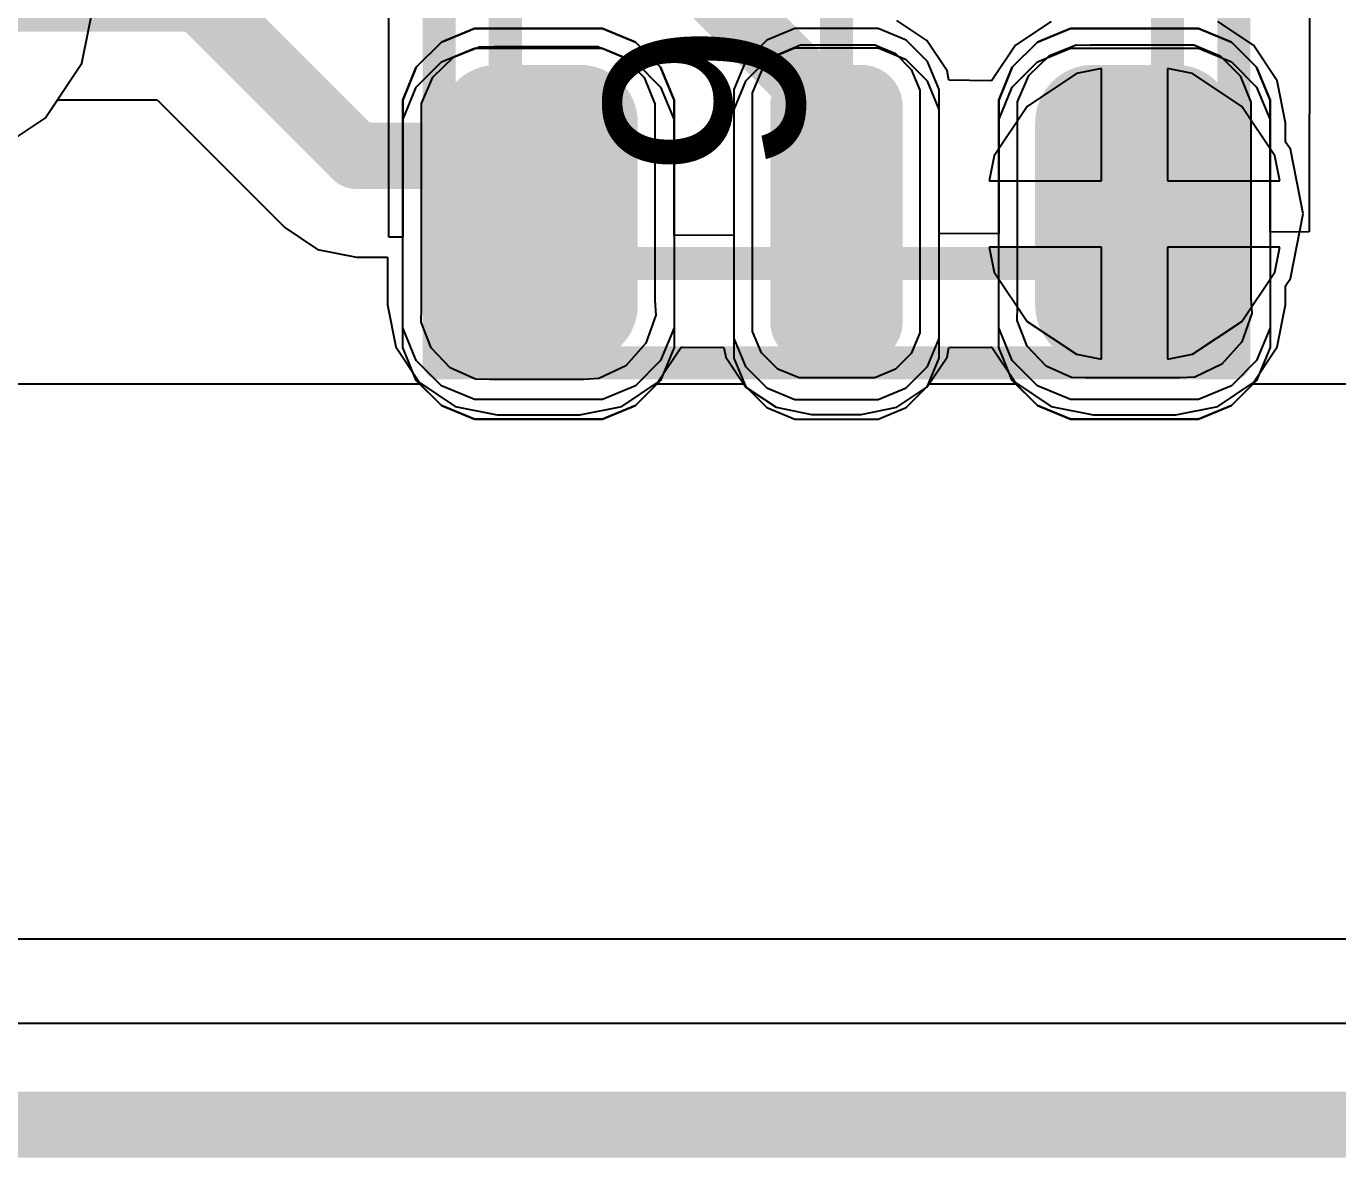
# Model space of a CAD drawing. Header units: inches. Extents: x -27 to 142, y -1 to 42.
# Drawn here: x 50.553 to 54.514, y -1 to 2.417 of the extents above; entities that cross this region are included whole.
import ezdxf

# ---------------------------------------------------------------- set-up
doc = ezdxf.new("R2010")
doc.units = ezdxf.units.IN
for name, color, linetype in [('Bottom Layer', 5, 'Continuous'), ('Keep-Out Layer', 6, 'Continuous'), ('Mechanical 1', 6, 'Continuous'), ('Mechanical 13', 56, 'Continuous'), ('Mechanical 15', 56, 'Continuous'), ('Top Layer', 1, 'Continuous'), ('Top Overlay', 2, 'Continuous'), ('Top Paste', 8, 'Continuous'), ('Top Solder', 216, 'Continuous'), ('Via Holes', 16, 'Continuous')]:
    doc.layers.add(name, color=color, linetype=linetype)
doc.styles.add('Arial', font='', dxfattribs={"height": 0.2})
doc.styles.get('Arial').set_extended_font_data('Arial')

# ---------------------------------------------------------------- blocks, each defined once
blk = doc.blocks.new('APA_RGB_LED_2020_808')
at = {"layer": 'Top Layer'}
h = blk.add_hatch(color=1, dxfattribs=at)
edge = h.paths.add_edge_path()
edge.add_arc((-1.125, 1.025), 0.125, 90, 180)
edge.add_line((-1.25, 1.025), (-1.25, 0.775))
edge.add_arc((-1.125, 0.775), 0.125, 180, 270)
edge.add_line((-1.125, 0.65), (-0.575, 0.65))
edge.add_arc((-0.575, 0.775), 0.125, 270, 360)
edge.add_line((-0.45, 0.775), (-0.45, 1.025))
edge.add_arc((-0.575, 1.025), 0.125, 0, 90)
edge.add_line((-0.575, 1.15), (-1.125, 1.15))
h = blk.add_hatch(color=1, dxfattribs=at)
edge = h.paths.add_edge_path()
edge.add_arc((0.575, 1.025), 0.125, 90, 180)
edge.add_line((0.45, 1.025), (0.45, 0.775))
edge.add_arc((0.575, 0.775), 0.125, 180, 270)
edge.add_line((0.575, 0.65), (1.125, 0.65))
edge.add_arc((1.125, 0.775), 0.125, 270, 360)
edge.add_line((1.25, 0.775), (1.25, 1.025))
edge.add_arc((1.125, 1.025), 0.125, 0, 90)
edge.add_line((1.125, 1.15), (0.575, 1.15))
h = blk.add_hatch(color=1, dxfattribs=at)
edge = h.paths.add_edge_path()
edge.add_arc((-1.175, 0.075), 0.075, 90, 180)
edge.add_line((-1.25, 0.075), (-1.25, -0.075))
edge.add_arc((-1.175, -0.075), 0.075, 180, 270)
edge.add_line((-1.175, -0.15), (-0.525, -0.15))
edge.add_arc((-0.525, -0.075), 0.075, 270, 360)
edge.add_line((-0.45, -0.075), (-0.45, 0.075))
edge.add_arc((-0.525, 0.075), 0.075, 0, 90)
edge.add_line((-0.525, 0.15), (-1.175, 0.15))
h = blk.add_hatch(color=1, dxfattribs=at)
edge = h.paths.add_edge_path()
edge.add_arc((0.525, 0.075), 0.075, 90, 180)
edge.add_line((0.45, 0.075), (0.45, -0.075))
edge.add_arc((0.525, -0.075), 0.075, 180, 270)
edge.add_line((0.525, -0.15), (1.175, -0.15))
edge.add_arc((1.175, -0.075), 0.075, 270, 360)
edge.add_line((1.25, -0.075), (1.25, 0.075))
edge.add_arc((1.175, 0.075), 0.075, 0, 90)
edge.add_line((1.175, 0.15), (0.525, 0.15))
blk.add_hatch(color=1, dxfattribs=at).paths.add_polyline_path([(-1.25, -0.65), (-0.45, -0.65), (-0.45, -1.15), (-1.25, -1.15)])
h = blk.add_hatch(color=1, dxfattribs=at)
edge = h.paths.add_edge_path()
edge.add_arc((0.575, -0.775), 0.125, 90, 180)
edge.add_line((0.45, -0.775), (0.45, -1.025))
edge.add_arc((0.575, -1.025), 0.125, 180, 270)
edge.add_line((0.575, -1.15), (1.125, -1.15))
edge.add_arc((1.125, -1.025), 0.125, 270, 360)
edge.add_line((1.25, -1.025), (1.25, -0.775))
edge.add_arc((1.125, -0.775), 0.125, 0, 90)
edge.add_line((1.125, -0.65), (0.575, -0.65))
at = {"layer": 'Top Paste'}
h = blk.add_hatch(color=8, dxfattribs=at)
edge = h.paths.add_edge_path()
edge.add_arc((-1.125, 1.025), 0.125, 90, 180)
edge.add_line((-1.25, 1.025), (-1.25, 0.775))
edge.add_arc((-1.125, 0.775), 0.125, 180, 270)
edge.add_line((-1.125, 0.65), (-0.575, 0.65))
edge.add_arc((-0.575, 0.775), 0.125, 270, 360)
edge.add_line((-0.45, 0.775), (-0.45, 1.025))
edge.add_arc((-0.575, 1.025), 0.125, 0, 90)
edge.add_line((-0.575, 1.15), (-1.125, 1.15))
h = blk.add_hatch(color=8, dxfattribs=at)
edge = h.paths.add_edge_path()
edge.add_arc((0.575, 1.025), 0.125, 90, 180)
edge.add_line((0.45, 1.025), (0.45, 0.775))
edge.add_arc((0.575, 0.775), 0.125, 180, 270)
edge.add_line((0.575, 0.65), (1.125, 0.65))
edge.add_arc((1.125, 0.775), 0.125, 270, 360)
edge.add_line((1.25, 0.775), (1.25, 1.025))
edge.add_arc((1.125, 1.025), 0.125, 0, 90)
edge.add_line((1.125, 1.15), (0.575, 1.15))
h = blk.add_hatch(color=8, dxfattribs=at)
edge = h.paths.add_edge_path()
edge.add_arc((-1.175, 0.075), 0.075, 90, 180)
edge.add_line((-1.25, 0.075), (-1.25, -0.075))
edge.add_arc((-1.175, -0.075), 0.075, 180, 270)
edge.add_line((-1.175, -0.15), (-0.525, -0.15))
edge.add_arc((-0.525, -0.075), 0.075, 270, 360)
edge.add_line((-0.45, -0.075), (-0.45, 0.075))
edge.add_arc((-0.525, 0.075), 0.075, 0, 90)
edge.add_line((-0.525, 0.15), (-1.175, 0.15))
h = blk.add_hatch(color=8, dxfattribs=at)
edge = h.paths.add_edge_path()
edge.add_arc((0.525, 0.075), 0.075, 90, 180)
edge.add_line((0.45, 0.075), (0.45, -0.075))
edge.add_arc((0.525, -0.075), 0.075, 180, 270)
edge.add_line((0.525, -0.15), (1.175, -0.15))
edge.add_arc((1.175, -0.075), 0.075, 270, 360)
edge.add_line((1.25, -0.075), (1.25, 0.075))
edge.add_arc((1.175, 0.075), 0.075, 0, 90)
edge.add_line((1.175, 0.15), (0.525, 0.15))
blk.add_hatch(color=8, dxfattribs=at).paths.add_polyline_path([(-1.25, -0.65), (-0.45, -0.65), (-0.45, -1.15), (-1.25, -1.15)])
h = blk.add_hatch(color=8, dxfattribs=at)
edge = h.paths.add_edge_path()
edge.add_arc((0.575, -0.775), 0.125, 90, 180)
edge.add_line((0.45, -0.775), (0.45, -1.025))
edge.add_arc((0.575, -1.025), 0.125, 180, 270)
edge.add_line((0.575, -1.15), (1.125, -1.15))
edge.add_arc((1.125, -1.025), 0.125, 270, 360)
edge.add_line((1.25, -1.025), (1.25, -0.775))
edge.add_arc((1.125, -0.775), 0.125, 0, 90)
edge.add_line((1.125, -0.65), (0.575, -0.65))
at = {"layer": 'Top Solder'}
h = blk.add_hatch(color=216, dxfattribs=at)
edge = h.paths.add_edge_path()
edge.add_arc((-1.125, 1.025), 0.175, 90, 180)
edge.add_line((-1.3, 1.025), (-1.3, 0.775))
edge.add_arc((-1.125, 0.775), 0.175, 180, 270)
edge.add_line((-1.125, 0.6), (-0.575, 0.6))
edge.add_arc((-0.575, 0.775), 0.175, 270, 360)
edge.add_line((-0.4, 0.775), (-0.4, 1.025))
edge.add_arc((-0.575, 1.025), 0.175, 0, 90)
edge.add_line((-0.575, 1.2), (-1.125, 1.2))
h = blk.add_hatch(color=216, dxfattribs=at)
edge = h.paths.add_edge_path()
edge.add_arc((0.575, 1.025), 0.175, 90, 180)
edge.add_line((0.4, 1.025), (0.4, 0.775))
edge.add_arc((0.575, 0.775), 0.175, 180, 270)
edge.add_line((0.575, 0.6), (1.125, 0.6))
edge.add_arc((1.125, 0.775), 0.175, 270, 360)
edge.add_line((1.3, 0.775), (1.3, 1.025))
edge.add_arc((1.125, 1.025), 0.175, 0, 90)
edge.add_line((1.125, 1.2), (0.575, 1.2))
h = blk.add_hatch(color=216, dxfattribs=at)
edge = h.paths.add_edge_path()
edge.add_arc((-1.175, 0.075), 0.125, 90, 180)
edge.add_line((-1.3, 0.075), (-1.3, -0.075))
edge.add_arc((-1.175, -0.075), 0.125, 180, 270)
edge.add_line((-1.175, -0.2), (-0.525, -0.2))
edge.add_arc((-0.525, -0.075), 0.125, 270, 360)
edge.add_line((-0.4, -0.075), (-0.4, 0.075))
edge.add_arc((-0.525, 0.075), 0.125, 0, 90)
edge.add_line((-0.525, 0.2), (-1.175, 0.2))
h = blk.add_hatch(color=216, dxfattribs=at)
edge = h.paths.add_edge_path()
edge.add_arc((0.525, 0.075), 0.125, 90, 180)
edge.add_line((0.4, 0.075), (0.4, -0.075))
edge.add_arc((0.525, -0.075), 0.125, 180, 270)
edge.add_line((0.525, -0.2), (1.175, -0.2))
edge.add_arc((1.175, -0.075), 0.125, 270, 360)
edge.add_line((1.3, -0.075), (1.3, 0.075))
edge.add_arc((1.175, 0.075), 0.125, 0, 90)
edge.add_line((1.175, 0.2), (0.525, 0.2))
blk.add_hatch(color=216, dxfattribs=at).paths.add_polyline_path([(-1.3, -0.6), (-0.4, -0.6), (-0.4, -1.2), (-1.3, -1.2)])
h = blk.add_hatch(color=216, dxfattribs=at)
edge = h.paths.add_edge_path()
edge.add_arc((0.575, -0.775), 0.175, 90, 180)
edge.add_line((0.4, -0.775), (0.4, -1.025))
edge.add_arc((0.575, -1.025), 0.175, 180, 270)
edge.add_line((0.575, -1.2), (1.125, -1.2))
edge.add_arc((1.125, -1.025), 0.175, 270, 360)
edge.add_line((1.3, -1.025), (1.3, -0.775))
edge.add_arc((1.125, -0.775), 0.175, 0, 90)
edge.add_line((1.125, -0.6), (0.575, -0.6))
at = {"layer": 'Mechanical 13'}
for points in [[(1, 1, 0.1, 0.1, 0), (-1, 1, 0.1, 0.1, 0)], [(-1, -1, 0.1, 0.1, 0), (-1, 1, 0.1, 0.1, 0)], [(1, -1, 0.1, 0.1, 0), (1, 1, 0.1, 0.1, 0)], [(1, -1, 0.1, 0.1, 0), (-1, -1, 0.1, 0.1, 0)]]:
    blk.add_lwpolyline(points, format="xyseb", dxfattribs=at)
for points in [[(-1.025, 1, 0.05, 0.05, 1), (-0.975, 1, 0.05, 0.05, 1)], [(-1.025, 1, 0.05, 0.05, 1), (-0.975, 1, 0.05, 0.05, 1)], [(0.975, 1, 0.05, 0.05, 1), (1.025, 1, 0.05, 0.05, 1)], [(0.975, 1, 0.05, 0.05, 1), (1.025, 1, 0.05, 0.05, 1)], [(-1.025, -1, 0.05, 0.05, 1), (-0.975, -1, 0.05, 0.05, 1)], [(-1.025, -1, 0.05, 0.05, 1), (-0.975, -1, 0.05, 0.05, 1)], [(0.975, -1, 0.05, 0.05, 1), (1.025, -1, 0.05, 0.05, 1)], [(0.975, -1, 0.05, 0.05, 1), (1.025, -1, 0.05, 0.05, 1)]]:
    blk.add_lwpolyline(points, format="xyseb", close=True, dxfattribs=at)
at = {"layer": 'Mechanical 15'}
for points in [[(-1.3, -1.2, 0.1, 0.1, 0), (-1.3, 1.2, 0.1, 0.1, 0)], [(1.3, 1.2, 0.1, 0.1, 0), (-1.3, 1.2, 0.1, 0.1, 0)], [(1.3, -1.2, 0.1, 0.1, 0), (1.3, 1.2, 0.1, 0.1, 0)], [(0, -0.5, 0.1, 0.1, 0), (0, 0.5, 0.1, 0.1, 0)], [(0.5, 0, 0.1, 0.1, 0), (-0.5, 0, 0.1, 0.1, 0)], [(1.3, -1.2, 0.1, 0.1, 0), (-1.3, -1.2, 0.1, 0.1, 0)]]:
    blk.add_lwpolyline(points, format="xyseb", dxfattribs=at)
for points in [[(-1.325, 1.2, 0.05, 0.05, 1), (-1.275, 1.2, 0.05, 0.05, 1)], [(-1.325, 1.2, 0.05, 0.05, 1), (-1.275, 1.2, 0.05, 0.05, 1)], [(1.275, 1.2, 0.05, 0.05, 1), (1.325, 1.2, 0.05, 0.05, 1)], [(1.275, 1.2, 0.05, 0.05, 1), (1.325, 1.2, 0.05, 0.05, 1)], [(-0.025, 0.5, 0.05, 0.05, 1), (0.025, 0.5, 0.05, 0.05, 1)], [(-0.525, 0, 0.05, 0.05, 1), (-0.475, 0, 0.05, 0.05, 1)], [(0.475, 0, 0.05, 0.05, 1), (0.525, 0, 0.05, 0.05, 1)], [(-0.025, -0.5, 0.05, 0.05, 1), (0.025, -0.5, 0.05, 0.05, 1)], [(-1.325, -1.2, 0.05, 0.05, 1), (-1.275, -1.2, 0.05, 0.05, 1)], [(-1.325, -1.2, 0.05, 0.05, 1), (-1.275, -1.2, 0.05, 0.05, 1)], [(1.275, -1.2, 0.05, 0.05, 1), (1.325, -1.2, 0.05, 0.05, 1)], [(1.275, -1.2, 0.05, 0.05, 1), (1.325, -1.2, 0.05, 0.05, 1)]]:
    blk.add_lwpolyline(points, format="xyseb", close=True, dxfattribs=at)
at = {"layer": 'Top Overlay'}
for p, q in [((-1.2929, 1.2689), (-1.1937, 1.31)), ((-1.1937, 1.31), (-1.14, 1.31)), ((-1.14, 1.31), (-1.14, 1.31)), ((-1.14, 1.31), (-0.56, 1.31)), ((-0.56, 1.31), (-0.5063, 1.31)), ((-0.5063, 1.31), (-0.4071, 1.2689)), ((0.4071, 1.2689), (0.5063, 1.31)), ((0.5063, 1.31), (0.56, 1.31)), ((0.56, 1.31), (0.56, 1.31)), ((0.56, 1.31), (1.14, 1.31)), ((1.14, 1.31), (1.1937, 1.31)), ((1.1937, 1.31), (1.2929, 1.2689)), ((-1.3689, 1.1929), (-1.2929, 1.2689)), ((-0.4071, 1.2689), (-0.3311, 1.1929)), ((0.3311, 1.1929), (0.4071, 1.2689)), ((1.2929, 1.2689), (1.3689, 1.1929)), ((-1.41, 1.0937), (-1.3689, 1.1929)), ((-0.3311, 1.1929), (-0.29, 1.0937)), ((0.29, 1.0937), (0.3311, 1.1929)), ((1.3689, 1.1929), (1.41, 1.0937)), ((-1.41, 1.04), (-1.41, 1.0937)), ((-0.29, 1.0937), (-0.29, 1.04)), ((0.29, 1.04), (0.29, 1.0937)), ((1.41, 1.0937), (1.41, 1.04)), ((-1.41, 0.76), (-1.41, 1.04)), ((-0.29, 1.04), (-0.29, 1.04)), ((-0.29, 1.04), (-0.29, 0.76)), ((0.29, 0.76), (0.29, 1.04)), ((1.41, 1.04), (1.41, 1.04)), ((1.41, 1.04), (1.41, 0.76)), ((-1.41, 0.76), (-1.41, 0.76)), ((-1.41, 0.7063), (-1.41, 0.76)), ((-0.29, 0.76), (-0.29, 0.7063)), ((0.29, 0.76), (0.29, 0.76)), ((0.29, 0.7063), (0.29, 0.76)), ((1.41, 0.76), (1.41, 0.7063)), ((-1.3689, 0.6071), (-1.41, 0.7063)), ((-0.29, 0.7063), (-0.3311, 0.6071)), ((0.3311, 0.6071), (0.29, 0.7063)), ((1.41, 0.7063), (1.3689, 0.6071)), ((-1.2929, 0.5311), (-1.3689, 0.6071)), ((-0.3311, 0.6071), (-0.4071, 0.5311)), ((0.4071, 0.5311), (0.3311, 0.6071)), ((1.3689, 0.6071), (1.2929, 0.5311)), ((-1.1937, 0.49), (-1.2929, 0.5311)), ((-0.4071, 0.5311), (-0.5063, 0.49)), ((0.5063, 0.49), (0.4071, 0.5311)), ((1.2929, 0.5311), (1.1937, 0.49)), ((-1.14, 0.49), (-1.1937, 0.49)), ((-0.56, 0.49), (-1.14, 0.49)), ((-0.5063, 0.49), (-0.56, 0.49)), ((-0.56, 0.49), (-0.56, 0.49)), ((0.56, 0.49), (0.5063, 0.49)), ((1.14, 0.49), (0.56, 0.49)), ((1.1937, 0.49), (1.14, 0.49)), ((1.14, 0.49), (1.14, 0.49)), ((-1.2258, 0.31), (-1.3103, 0.275)), ((-1.18, 0.31), (-1.2258, 0.31)), ((-0.52, 0.31), (-1.18, 0.31)), ((-0.4742, 0.31), (-0.52, 0.31)), ((-0.52, 0.31), (-0.52, 0.31)), ((-0.3897, 0.275), (-0.4742, 0.31)), ((0.4743, 0.31), (0.3897, 0.275)), ((0.52, 0.31), (0.4743, 0.31)), ((1.18, 0.31), (0.52, 0.31)), ((1.2258, 0.31), (1.18, 0.31)), ((1.18, 0.31), (1.18, 0.31)), ((1.3103, 0.275), (1.2258, 0.31)), ((-1.3103, 0.275), (-1.375, 0.2103)), ((-0.325, 0.2103), (-0.3897, 0.275)), ((0.3897, 0.275), (0.325, 0.2103)), ((1.375, 0.2103), (1.3103, 0.275)), ((-1.375, 0.2103), (-1.41, 0.1257)), ((-0.29, 0.1257), (-0.325, 0.2103)), ((0.325, 0.2103), (0.29, 0.1257)), ((1.41, 0.1257), (1.375, 0.2103)), ((-1.41, 0.1257), (-1.41, 0.08)), ((-0.29, 0.08), (-0.29, 0.1257)), ((0.29, 0.1257), (0.29, 0.08)), ((1.41, 0.08), (1.41, 0.1257)), ((-1.41, 0.08), (-1.41, -0.08)), ((-1.41, 0.08), (-1.41, 0.08)), ((-0.29, -0.08), (-0.29, 0.08)), ((0.29, 0.08), (0.29, -0.08)), ((0.29, 0.08), (0.29, 0.08)), ((1.41, -0.08), (1.41, 0.08)), ((-1.41, -0.08), (-1.41, -0.1258)), ((-0.29, -0.1258), (-0.29, -0.08)), ((-0.29, -0.08), (-0.29, -0.08)), ((0.29, -0.08), (0.29, -0.1258)), ((1.41, -0.1258), (1.41, -0.08)), ((1.41, -0.08), (1.41, -0.08)), ((-1.41, -0.1258), (-1.375, -0.2103)), ((-0.325, -0.2103), (-0.29, -0.1258)), ((0.29, -0.1258), (0.325, -0.2103)), ((1.375, -0.2103), (1.41, -0.1258)), ((-1.375, -0.2103), (-1.3103, -0.275)), ((-0.3897, -0.275), (-0.325, -0.2103)), ((0.325, -0.2103), (0.3897, -0.275)), ((1.3103, -0.275), (1.375, -0.2103)), ((-1.3103, -0.275), (-1.2258, -0.31)), ((-0.4742, -0.31), (-0.3897, -0.275)), ((0.3897, -0.275), (0.4743, -0.31)), ((1.2258, -0.31), (1.3103, -0.275)), ((-1.2258, -0.31), (-1.18, -0.31)), ((-1.18, -0.31), (-1.18, -0.31)), ((-1.18, -0.31), (-0.52, -0.31)), ((-0.52, -0.31), (-0.4742, -0.31)), ((0.4743, -0.31), (0.52, -0.31)), ((0.52, -0.31), (0.52, -0.31)), ((0.52, -0.31), (1.18, -0.31)), ((1.18, -0.31), (1.2258, -0.31)), ((-1.41, -1.31), (-1.41, -0.49)), ((-1.41, -0.49), (-0.29, -0.49)), ((-0.29, -0.49), (-0.29, -1.31)), ((0.4071, -0.5311), (0.5063, -0.49)), ((0.5063, -0.49), (0.56, -0.49)), ((0.56, -0.49), (0.56, -0.49)), ((0.56, -0.49), (1.14, -0.49)), ((1.14, -0.49), (1.1937, -0.49)), ((1.1937, -0.49), (1.2929, -0.5311)), ((0.3311, -0.6071), (0.4071, -0.5311)), ((1.2929, -0.5311), (1.3689, -0.6071)), ((0.29, -0.7063), (0.3311, -0.6071)), ((1.3689, -0.6071), (1.41, -0.7063)), ((0.29, -0.76), (0.29, -0.7063)), ((1.41, -0.7063), (1.41, -0.76)), ((0.29, -1.04), (0.29, -0.76)), ((1.41, -0.76), (1.41, -0.76)), ((1.41, -0.76), (1.41, -1.04)), ((0.29, -1.04), (0.29, -1.04)), ((0.29, -1.0937), (0.29, -1.04)), ((1.41, -1.04), (1.41, -1.0937)), ((0.3311, -1.1929), (0.29, -1.0937)), ((1.41, -1.0937), (1.3689, -1.1929)), ((0.4071, -1.2689), (0.3311, -1.1929)), ((1.3689, -1.1929), (1.2929, -1.2689)), ((0.5063, -1.31), (0.4071, -1.2689)), ((1.2929, -1.2689), (1.1937, -1.31)), ((-0.29, -1.31), (-1.41, -1.31)), ((0.56, -1.31), (0.5063, -1.31)), ((1.14, -1.31), (0.56, -1.31)), ((1.1937, -1.31), (1.14, -1.31)), ((1.14, -1.31), (1.14, -1.31))]:
    blk.add_line(p, q, dxfattribs=at)
at = {"layer": 'Mechanical 15', "style": 'Arial'}
blk.add_text('D36', height=0.6, dxfattribs=at).set_placement((-0.8, -0.7))

msp = doc.modelspace()

# ---------------------------------------------------------------- hatches: boundary and pattern name
at = {"layer": 'Bottom Layer'}
h = msp.add_hatch(color=5, dxfattribs=at)
edge = h.paths.add_edge_path()
edge.add_arc((53.9, 1.85), 0.3, 0, 360)
at = {"layer": 'Top Layer'}
h = msp.add_hatch(color=1, dxfattribs=at)
edge = h.paths.add_edge_path()
edge.add_arc((53.9, 1.85), 0.3, 0, 360)
at = {"layer": 'Via Holes'}
h = msp.add_hatch(color=7, dxfattribs=at)
edge = h.paths.add_edge_path()
edge.add_arc((53.9, 1.85), 0.15, 0, 360)

# ---------------------------------------------------------------- linework, layer by layer
at = {"layer": 'Bottom Layer'}
for p, q in [((50.721, 2.3049), (50.7598, 2.5)), ((50.6105, 2.1395), (50.721, 2.3049)), ((53.7244, 2.2739), (53.5756, 2.1744)), ((53.8, 2.2889), (53.7244, 2.2739)), ((53.8, 1.95), (53.8, 2.2889)), ((54.0756, 2.2739), (54, 2.2889)), ((54, 2.2889), (54, 1.95)), ((54.2244, 2.1744), (54.0756, 2.2739)), ((50.4451, 2.029), (50.6105, 2.1395)), ((53.5756, 2.1744), (53.4761, 2.0256)), ((54.3239, 2.0256), (54.2244, 2.1744)), ((53.4761, 2.0256), (53.4611, 1.95)), ((54.3389, 1.95), (54.3239, 2.0256)), ((53.4611, 1.95), (53.8, 1.95)), ((54, 1.95), (54.3389, 1.95)), ((53.8, 1.75), (53.4611, 1.75)), ((53.4611, 1.75), (53.4761, 1.6744)), ((53.8, 1.4111), (53.8, 1.75)), ((54.3389, 1.75), (54, 1.75)), ((54, 1.75), (54, 1.4111)), ((54.3239, 1.6744), (54.3389, 1.75)), ((53.4761, 1.6744), (53.5756, 1.5256)), ((54.2244, 1.5256), (54.3239, 1.6744)), ((53.5756, 1.5256), (53.7244, 1.4261)), ((54.0756, 1.4261), (54.2244, 1.5256)), ((53.7244, 1.4261), (53.8, 1.4111)), ((54, 1.4111), (54.0756, 1.4261)), ((72.2956, -0.5941), (-19.8043, -0.5941))]:
    msp.add_line(p, q, dxfattribs=at)
at = {"layer": 'Keep-Out Layer'}
msp.add_lwpolyline([(-20.0389, -0.9, 0.2, 0.2, 0), (135.8253, -0.9, 0.2, 0.2, 0)], format="xyseb", dxfattribs=at)
at = {"layer": 'Mechanical 1'}
msp.add_lwpolyline([(-20.0389, -0.9, 0.2, 0.2, 0), (135.8253, -0.9, 0.2, 0.2, 0)], format="xyseb", dxfattribs=at)
at = {"layer": 'Top Layer'}
for p, q in [((53.2733, 2.3733), (53.1823, 2.434)), ((53.6482, 2.4311), (53.5407, 2.3593)), ((54.2593, 2.3593), (54.1518, 2.4311)), ((53.334, 2.2823), (53.2733, 2.3733)), ((53.5407, 2.3593), (53.4694, 2.2527)), ((54.3311, 2.2518), (54.2593, 2.3593)), ((53.3397, 2.2537), (53.334, 2.2823)), ((53.4652, 2.2519), (53.3397, 2.2537)), ((53.4694, 2.2527), (53.4652, 2.2519)), ((54.3564, 2.125), (54.3311, 2.2518)), ((50.6105, 2.1395), (50.647, 2.1941)), ((50.647, 2.1941), (50.9484, 2.1941)), ((50.9484, 2.1941), (51.3337, 1.8088)), ((50.4451, 2.029), (50.6105, 2.1395)), ((54.3564, 2.067), (54.3564, 2.125)), ((54.371, 2.0451), (54.3564, 2.067)), ((54.4098, 1.85), (54.371, 2.0451)), ((54.371, 1.6549), (54.4098, 1.85)), ((51.3337, 1.8088), (51.4329, 1.7425)), ((51.4329, 1.7425), (51.55, 1.7192)), ((51.55, 1.7192), (51.6436, 1.7192)), ((51.6436, 1.7192), (51.6436, 1.575)), ((54.3564, 1.633), (54.371, 1.6549)), ((54.3564, 1.575), (54.3564, 1.633)), ((51.6436, 1.575), (51.6689, 1.4482)), ((54.3311, 1.4482), (54.3564, 1.575)), ((51.6689, 1.4482), (51.7407, 1.3407)), ((52.4593, 1.3407), (52.5306, 1.4473)), ((52.5306, 1.4473), (52.5348, 1.4481)), ((52.5348, 1.4481), (52.6603, 1.4463)), ((52.6603, 1.4463), (52.666, 1.4177)), ((53.334, 1.4177), (53.3397, 1.4463)), ((53.3397, 1.4463), (53.4652, 1.4481)), ((53.4652, 1.4481), (53.4694, 1.4473)), ((53.4694, 1.4473), (53.5407, 1.3407)), ((54.2593, 1.3407), (54.3311, 1.4482)), ((52.666, 1.4177), (52.7267, 1.3267)), ((53.2733, 1.3267), (53.334, 1.4177)), ((51.7407, 1.3407), (51.8482, 1.2689)), ((52.3518, 1.2689), (52.4593, 1.3407)), ((52.7267, 1.3267), (52.8177, 1.266)), ((53.1823, 1.266), (53.2733, 1.3267)), ((53.5407, 1.3407), (53.6482, 1.2689)), ((54.1518, 1.2689), (54.2593, 1.3407)), ((51.8482, 1.2689), (51.975, 1.2436)), ((52.225, 1.2436), (52.3518, 1.2689)), ((53.6482, 1.2689), (53.775, 1.2436)), ((54.025, 1.2436), (54.1518, 1.2689)), ((51.975, 1.2436), (52.225, 1.2436)), ((52.8177, 1.266), (52.925, 1.2446)), ((52.925, 1.2446), (53.075, 1.2446)), ((53.075, 1.2446), (53.1823, 1.266)), ((53.775, 1.2436), (54.025, 1.2436)), ((135.5905, -0.5941), (-19.8043, -0.5941))]:
    msp.add_line(p, q, dxfattribs=at)
for points in [[(52.39, 2.76, 0.2, 0.2, 0), (53, 2.15, 0.2, 0.2, 0)], [(50.25, 2.5, 0.2, 0.2, 0), (51.0751, 2.5, 0.2, 0.2, 0)], [(51.0751, 2.5, 0.2, 0.2, 0), (51.55, 2.0251, 0.2, 0.2, 0)], [(53, 1.85, 0.2, 0.2, 0), (53, 2.15, 0.2, 0.2, 0)], [(51.55, 2.0251, 0.2, 0.2, 0), (51.9519, 2.0251, 0.2, 0.2, 0)], [(51.9519, 2.0251, 0.2, 0.2, 0), (52.0593, 1.9177, 0.2, 0.2, 0)], [(52.0593, 1.8907, 0.2, 0.2, 0), (52.0593, 1.9177, 0.2, 0.2, 0)]]:
    msp.add_lwpolyline(points, format="xyseb", dxfattribs=at)
for points in [[(51.0251, 2.5, 0.1, 0.1, 1), (51.1251, 2.5, 0.1, 0.1, 1)], [(51.0251, 2.5, 0.1, 0.1, 1), (51.1251, 2.5, 0.1, 0.1, 1)], [(52.95, 2.15, 0.1, 0.1, 1), (53.05, 2.15, 0.1, 0.1, 1)], [(52.95, 2.15, 0.1, 0.1, 1), (53.05, 2.15, 0.1, 0.1, 1)], [(51.5, 2.0251, 0.1, 0.1, 1), (51.6, 2.0251, 0.1, 0.1, 1)], [(51.5, 2.0251, 0.1, 0.1, 1), (51.6, 2.0251, 0.1, 0.1, 1)], [(51.9019, 2.0251, 0.1, 0.1, 1), (52.0019, 2.0251, 0.1, 0.1, 1)], [(51.9019, 2.0251, 0.1, 0.1, 1), (52.0019, 2.0251, 0.1, 0.1, 1)], [(52.0093, 1.9177, 0.1, 0.1, 1), (52.1093, 1.9177, 0.1, 0.1, 1)], [(52.0093, 1.9177, 0.1, 0.1, 1), (52.1093, 1.9177, 0.1, 0.1, 1)], [(52.0093, 1.8907, 0.1, 0.1, 1), (52.1093, 1.8907, 0.1, 0.1, 1)], [(52.95, 1.85, 0.1, 0.1, 1), (53.05, 1.85, 0.1, 0.1, 1)]]:
    msp.add_lwpolyline(points, format="xyseb", close=True, dxfattribs=at)
at = {"layer": 'Top Overlay'}
for p, q in [((51.6484, 1.78), (51.6471, 12.3262)), ((54.4432, 12.3264), (54.4278, 1.7958)), ((51.9063, 2.41), (51.8071, 2.3689)), ((52.2937, 2.41), (51.9063, 2.41)), ((52.3929, 2.3689), (52.2937, 2.41)), ((52.8743, 2.41), (52.7897, 2.375)), ((53.1257, 2.41), (52.8743, 2.41)), ((53.2103, 2.375), (53.1257, 2.41)), ((53.7063, 2.41), (53.6071, 2.3689)), ((54.0937, 2.41), (53.7063, 2.41)), ((54.1929, 2.3689), (54.0937, 2.41)), ((51.8071, 2.3689), (51.7311, 2.2929)), ((51.8431, 2.3233), (51.9235, 2.3555)), ((51.9235, 2.3555), (51.9667, 2.3549)), ((51.9667, 2.3549), (51.9667, 2.355)), ((51.9667, 2.355), (52.2367, 2.355)), ((52.2367, 2.355), (52.2795, 2.355)), ((52.2795, 2.355), (52.3585, 2.3223)), ((52.4689, 2.2929), (52.3929, 2.3689)), ((52.7897, 2.375), (52.725, 2.3103)), ((52.8247, 2.3326), (52.8909, 2.36)), ((52.8909, 2.36), (52.9267, 2.36)), ((52.9267, 2.36), (52.9267, 2.36)), ((52.9267, 2.36), (53.0817, 2.36)), ((53.0817, 2.36), (53.1155, 2.36)), ((53.1155, 2.36), (53.178, 2.3341)), ((53.275, 2.3103), (53.2103, 2.375)), ((53.6071, 2.3689), (53.5311, 2.2929)), ((53.6431, 2.3283), (53.7235, 2.3605)), ((53.7235, 2.3605), (53.7667, 2.3599)), ((53.7667, 2.3599), (53.7667, 2.36)), ((53.7667, 2.36), (54.0367, 2.36)), ((54.0367, 2.36), (54.0795, 2.36)), ((54.0795, 2.36), (54.1585, 2.3273)), ((54.2689, 2.2929), (54.1929, 2.3689)), ((51.7812, 2.2628), (51.8431, 2.3233)), ((52.3585, 2.3223), (52.419, 2.2618)), ((52.725, 2.3103), (52.69, 2.2257)), ((52.7741, 2.282), (52.8247, 2.3326)), ((53.178, 2.3341), (53.2258, 2.2863)), ((53.31, 2.2257), (53.275, 2.3103)), ((53.5812, 2.2678), (53.6431, 2.3283)), ((54.1585, 2.3273), (54.219, 2.2668)), ((51.7311, 2.2929), (51.69, 2.1937)), ((51.7472, 2.1833), (51.7812, 2.2628)), ((52.419, 2.2618), (52.4517, 2.1828)), ((52.51, 2.1937), (52.4689, 2.2929)), ((52.7467, 2.2158), (52.7741, 2.282)), ((53.2258, 2.2863), (53.2517, 2.2238)), ((53.5311, 2.2929), (53.49, 2.1937)), ((53.5472, 2.1883), (53.5812, 2.2678)), ((54.219, 2.2668), (54.2517, 2.1878)), ((54.31, 2.1937), (54.2689, 2.2929)), ((52.69, 2.2257), (52.69, 2.18)), ((53.2517, 2.2238), (53.2517, 2.19)), ((53.31, 2.18), (53.31, 2.2257)), ((51.69, 2.1937), (51.69, 2.14)), ((51.7467, 2.14), (51.7472, 2.1833)), ((52.4517, 2.1828), (52.4517, 2.14)), ((52.51, 2.14), (52.51, 2.1937)), ((52.69, 2.18), (52.69, 1.7859)), ((52.7467, 2.18), (52.7467, 2.2158)), ((52.7467, 1.53), (52.7467, 2.18)), ((53.2517, 2.19), (53.2517, 2.19)), ((53.2517, 2.19), (53.2517, 1.525)), ((53.31, 1.7894), (53.31, 2.18)), ((53.49, 2.1937), (53.49, 2.14)), ((53.5467, 2.145), (53.5472, 2.1883)), ((54.2517, 2.1878), (54.2517, 2.145)), ((54.31, 2.14), (54.31, 2.1937)), ((51.69, 2.14), (51.69, 1.7802)), ((51.7467, 1.565), (51.7467, 2.14)), ((52.4517, 2.14), (52.4517, 2.14)), ((52.4517, 2.14), (52.4517, 1.59)), ((52.51, 1.7849), (52.51, 2.14)), ((53.49, 2.14), (53.49, 1.7904)), ((53.5467, 1.57), (53.5467, 2.145)), ((54.2517, 2.145), (54.2517, 2.145)), ((54.2517, 2.145), (54.2517, 1.595)), ((54.31, 1.7951), (54.31, 2.14)), ((52.69, 1.7859), (52.51, 1.7849)), ((53.49, 1.7904), (53.31, 1.7894)), ((54.4278, 1.7958), (54.31, 1.7951)), ((51.69, 1.7802), (51.6484, 1.78)), ((52.4517, 1.59), (52.4542, 1.5447)), ((54.2517, 1.595), (54.2542, 1.5497)), ((51.7457, 1.5232), (51.7467, 1.565)), ((51.7467, 1.565), (51.7467, 1.565)), ((53.5457, 1.5282), (53.5467, 1.57)), ((53.5467, 1.57), (53.5467, 1.57)), ((54.2542, 1.5497), (54.2242, 1.4642)), ((51.7759, 1.4453), (51.7457, 1.5232)), ((52.4542, 1.5447), (52.4242, 1.4592)), ((52.7467, 1.4952), (52.7467, 1.53)), ((52.7467, 1.53), (52.7467, 1.53)), ((53.2517, 1.525), (53.2517, 1.4912)), ((53.5759, 1.4503), (53.5457, 1.5282)), ((52.7733, 1.4309), (52.7467, 1.4952)), ((53.2517, 1.4912), (53.2258, 1.4287)), ((51.8335, 1.3848), (51.7759, 1.4453)), ((52.4242, 1.4592), (52.3637, 1.3917)), ((52.8226, 1.3816), (52.7733, 1.4309)), ((53.2258, 1.4287), (53.178, 1.3809)), ((53.6335, 1.3898), (53.5759, 1.4503)), ((54.2242, 1.4642), (54.1637, 1.3967)), ((52.3637, 1.3917), (52.282, 1.3525)), ((53.7099, 1.356), (53.6335, 1.3898)), ((54.1637, 1.3967), (54.082, 1.3575)), ((51.9099, 1.351), (51.8335, 1.3848)), ((51.9517, 1.35), (51.9099, 1.351)), ((52.2367, 1.35), (51.9517, 1.35)), ((52.282, 1.3525), (52.2367, 1.35)), ((52.2367, 1.35), (52.2367, 1.35)), ((52.8869, 1.355), (52.8226, 1.3816)), ((52.9217, 1.355), (52.8869, 1.355)), ((53.0817, 1.355), (52.9217, 1.355)), ((53.1155, 1.355), (53.0817, 1.355)), ((53.0817, 1.355), (53.0817, 1.355)), ((53.178, 1.3809), (53.1155, 1.355)), ((53.7517, 1.355), (53.7099, 1.356)), ((54.0367, 1.355), (53.7517, 1.355)), ((54.082, 1.3575), (54.0367, 1.355)), ((54.0367, 1.355), (54.0367, 1.355))]:
    msp.add_line(p, q, dxfattribs=at)
at = {"layer": 'Top Solder'}
for p, q in [((51.8071, 2.3089), (51.9063, 2.35)), ((51.9063, 2.35), (51.96, 2.35)), ((51.96, 2.35), (51.96, 2.35)), ((51.96, 2.35), (52.24, 2.35)), ((52.24, 2.35), (52.2937, 2.35)), ((52.2937, 2.35), (52.3929, 2.3089)), ((52.8743, 2.35), (52.7897, 2.315)), ((52.92, 2.35), (52.8743, 2.35)), ((53.08, 2.35), (52.92, 2.35)), ((53.1257, 2.35), (53.08, 2.35)), ((53.08, 2.35), (53.08, 2.35)), ((53.2103, 2.315), (53.1257, 2.35)), ((53.6071, 2.3089), (53.7063, 2.35)), ((53.7063, 2.35), (53.76, 2.35)), ((53.76, 2.35), (53.76, 2.35)), ((53.76, 2.35), (54.04, 2.35)), ((54.04, 2.35), (54.0937, 2.35)), ((54.0937, 2.35), (54.1929, 2.3089)), ((51.7311, 2.2329), (51.8071, 2.3089)), ((52.3929, 2.3089), (52.4689, 2.2329)), ((52.7897, 2.315), (52.725, 2.2503)), ((53.275, 2.2503), (53.2103, 2.315)), ((53.5311, 2.2329), (53.6071, 2.3089)), ((54.1929, 2.3089), (54.2689, 2.2329)), ((51.69, 2.1337), (51.7311, 2.2329)), ((52.4689, 2.2329), (52.51, 2.1337)), ((52.725, 2.2503), (52.69, 2.1657)), ((53.31, 2.1657), (53.275, 2.2503)), ((53.49, 2.1337), (53.5311, 2.2329)), ((54.2689, 2.2329), (54.31, 2.1337)), ((52.69, 2.1657), (52.69, 2.12)), ((53.31, 2.12), (53.31, 2.1657)), ((51.69, 2.08), (51.69, 2.1337)), ((52.51, 2.1337), (52.51, 2.08)), ((52.69, 2.12), (52.69, 2.12)), ((52.69, 2.12), (52.69, 1.46)), ((53.31, 1.46), (53.31, 2.12)), ((53.49, 2.08), (53.49, 2.1337)), ((54.31, 2.1337), (54.31, 2.08)), ((51.69, 1.5), (51.69, 2.08)), ((52.51, 2.08), (52.51, 2.08)), ((52.51, 2.08), (52.51, 1.5)), ((53.49, 1.5), (53.49, 2.08)), ((54.31, 2.08), (54.31, 2.08)), ((54.31, 2.08), (54.31, 1.5)), ((51.69, 1.4463), (51.69, 1.5)), ((51.69, 1.5), (51.69, 1.5)), ((52.51, 1.5), (52.51, 1.4463)), ((53.49, 1.4463), (53.49, 1.5)), ((53.49, 1.5), (53.49, 1.5)), ((54.31, 1.5), (54.31, 1.4463)), ((51.7311, 1.3471), (51.69, 1.4463)), ((52.51, 1.4463), (52.4689, 1.3471)), ((52.69, 1.46), (52.69, 1.4142)), ((53.31, 1.4142), (53.31, 1.46)), ((53.31, 1.46), (53.31, 1.46)), ((53.5311, 1.3471), (53.49, 1.4463)), ((54.31, 1.4463), (54.2689, 1.3471)), ((52.69, 1.4142), (52.725, 1.3297)), ((53.275, 1.3297), (53.31, 1.4142)), ((51.8071, 1.2711), (51.7311, 1.3471)), ((52.4689, 1.3471), (52.3929, 1.2711)), ((53.6071, 1.2711), (53.5311, 1.3471)), ((54.2689, 1.3471), (54.1929, 1.2711)), ((34.7823, 1.3367), (51.7414, 1.3367)), ((51.7414, 1.3367), (51.8071, 1.2711)), ((52.3929, 1.2711), (52.4586, 1.3367)), ((52.4586, 1.3367), (52.7221, 1.3367)), ((52.7221, 1.3367), (52.725, 1.3297)), ((52.725, 1.3297), (52.7897, 1.265)), ((52.725, 1.3297), (52.7897, 1.265)), ((53.2103, 1.265), (53.275, 1.3297)), ((53.2103, 1.265), (53.275, 1.3297)), ((53.275, 1.3297), (53.2779, 1.3367)), ((53.2779, 1.3367), (53.5414, 1.3367)), ((53.5414, 1.3367), (53.6071, 1.2711)), ((54.1929, 1.2711), (54.2586, 1.3367)), ((54.2586, 1.3367), (81.0018, 1.3367)), ((51.9063, 1.23), (51.8071, 1.2711)), ((51.8071, 1.2711), (51.9063, 1.23)), ((52.3929, 1.2711), (52.2937, 1.23)), ((52.2937, 1.23), (52.3929, 1.2711)), ((53.7063, 1.23), (53.6071, 1.2711)), ((53.6071, 1.2711), (53.7063, 1.23)), ((54.1929, 1.2711), (54.0937, 1.23)), ((54.0937, 1.23), (54.1929, 1.2711)), ((51.96, 1.23), (51.9063, 1.23)), ((51.9063, 1.23), (52.2937, 1.23)), ((52.24, 1.23), (51.96, 1.23)), ((52.24, 1.23), (52.24, 1.23)), ((52.2937, 1.23), (52.24, 1.23)), ((52.7897, 1.265), (52.8743, 1.23)), ((52.7897, 1.265), (52.8743, 1.23)), ((52.8743, 1.23), (52.92, 1.23)), ((52.8743, 1.23), (53.1257, 1.23)), ((52.92, 1.23), (53.08, 1.23)), ((52.92, 1.23), (52.92, 1.23)), ((53.08, 1.23), (53.1257, 1.23)), ((53.1257, 1.23), (53.2103, 1.265)), ((53.1257, 1.23), (53.2103, 1.265)), ((53.76, 1.23), (53.7063, 1.23)), ((53.7063, 1.23), (54.0937, 1.23)), ((54.04, 1.23), (53.76, 1.23)), ((54.04, 1.23), (54.04, 1.23)), ((54.0937, 1.23), (54.04, 1.23)), ((135.38, -0.34), (-19.5787, -0.34))]:
    msp.add_line(p, q, dxfattribs=at)

# ---------------------------------------------------------------- block references
at = {"rotation": 270}
msp.add_blockref('APA_RGB_LED_2020_808', (53, 2.7), dxfattribs=at)

doc.saveas('drawing.dxf')
